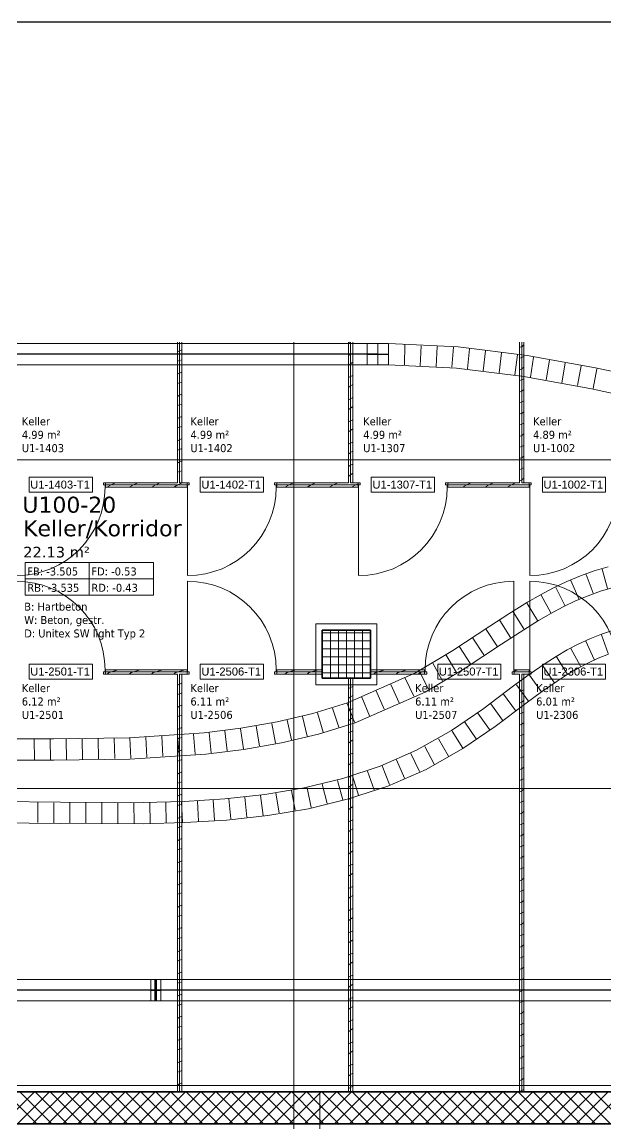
# Model space of a CAD drawing. Extents: x -932 to 937, y -179 to 471.
# Drawn here: x -100 to 9.3, y 258.9 to 465.5 of the extents above; entities that cross this region are included whole.
import ezdxf
from ezdxf.lldxf.tags import DXFTag

# ---------------------------------------------------------------- set-up
doc = ezdxf.new("R2010")
doc.units = 0
doc.layers.get('0').update_dxf_attribs({"lineweight": 13})
for name, color, linetype, lineweight in [('A-AREA-____-IDEN', 7, 'Continuous', 5), ('A-DOOR-____-IDEN', 7, 'Continuous', 5), ('A-DOOR-FRAM-MCUT', 7, 'Continuous', 9), ('A-DOOR-OPNG-OTLN', 7, 'Continuous', 9), ('A-FLOR-____-OVHD', 7, 'Strichpunkt - Fein', 9), ('A-WALL-____-MCUT', 7, 'Continuous', 35), ('A-WALL-____-PATT', 7, 'Continuous', 35), ('A-WALL-FNSH-MCUT', 7, 'Continuous', 35), ('S-COLS-____-MCUT', 7, 'Continuous', 35), ('S-COLS-____-OTLN', 7, 'Continuous', 9), ('S-GRID-____-OTLN', 7, 'Continuous', 5)]:
    doc.layers.add(name, color=color, linetype=linetype, lineweight=lineweight)
doc.layers.add('EL01_WAN_Röhre Boden', color=7, linetype='Continuous', lineweight=13, true_color=0xff6666)
doc.styles.get("Standard").update_dxf_attribs({"font": 'arial.ttf'})
tags = doc.linetypes.add('_Rasterlinie_', pattern=[0.375, 0.2, -0.05, 0.075, -0.05]).pattern_tags.tags
tags[10:11] = [DXFTag(74, 4), DXFTag(75, 0), DXFTag(340, '0'), DXFTag(46, 1.0), DXFTag(50, 0.0), DXFTag(44, 0.0), DXFTag(45, 0.0)]
tags[8:9] = [DXFTag(74, 4), DXFTag(75, 0), DXFTag(340, '0'), DXFTag(46, 1.0), DXFTag(50, 0.0), DXFTag(44, 0.0), DXFTag(45, 0.0)]
tags[6:7] = [DXFTag(74, 4), DXFTag(75, 0), DXFTag(340, '0'), DXFTag(46, 1.0), DXFTag(50, 0.0), DXFTag(44, 0.0), DXFTag(45, 0.0)]
tags[4:5] = [DXFTag(74, 4), DXFTag(75, 0), DXFTag(340, '0'), DXFTag(46, 1.0), DXFTag(50, 0.0), DXFTag(44, 0.0), DXFTag(45, 0.0)]
tags = doc.linetypes.add('ACAD_ISO03W100', pattern=[30, 12, -18]).pattern_tags.tags
tags[6:7] = [DXFTag(74, 4), DXFTag(75, 0), DXFTag(340, '0'), DXFTag(46, 0.0), DXFTag(50, 0.0), DXFTag(44, 0.0), DXFTag(45, 0.0)]
tags[4:5] = [DXFTag(74, 4), DXFTag(75, 0), DXFTag(340, '0'), DXFTag(46, 0.0), DXFTag(50, 0.0), DXFTag(44, 0.0), DXFTag(45, 0.0)]
tags = doc.linetypes.add('Strichpunkt - Fein', pattern=[0.2, 0.1, -0.05, 0, -0.05]).pattern_tags.tags
tags[10:11] = [DXFTag(74, 4), DXFTag(75, 0), DXFTag(340, '0'), DXFTag(46, 1.0), DXFTag(50, 0.0), DXFTag(44, 0.0), DXFTag(45, 0.0)]
tags[8:9] = [DXFTag(74, 4), DXFTag(75, 0), DXFTag(340, '0'), DXFTag(46, 1.0), DXFTag(50, 0.0), DXFTag(44, 0.0), DXFTag(45, 0.0)]
tags[6:7] = [DXFTag(74, 4), DXFTag(75, 0), DXFTag(340, '0'), DXFTag(46, 1.0), DXFTag(50, 0.0), DXFTag(44, 0.0), DXFTag(45, 0.0)]
tags[4:5] = [DXFTag(74, 4), DXFTag(75, 0), DXFTag(340, '0'), DXFTag(46, 1.0), DXFTag(50, 0.0), DXFTag(44, 0.0), DXFTag(45, 0.0)]
tags = doc.linetypes.add('STRICHPUNKT2', pattern=[12.7, 6.35, -3.175, 0, -3.175]).pattern_tags.tags
tags[10:11] = [DXFTag(74, 4), DXFTag(75, 0), DXFTag(340, '0'), DXFTag(46, 0.0), DXFTag(50, 0.0), DXFTag(44, 0.0), DXFTag(45, 0.0)]
tags[8:9] = [DXFTag(74, 4), DXFTag(75, 0), DXFTag(340, '0'), DXFTag(46, 0.0), DXFTag(50, 0.0), DXFTag(44, 0.0), DXFTag(45, 0.0)]
tags[6:7] = [DXFTag(74, 4), DXFTag(75, 0), DXFTag(340, '0'), DXFTag(46, 0.0), DXFTag(50, 0.0), DXFTag(44, 0.0), DXFTag(45, 0.0)]
tags[4:5] = [DXFTag(74, 4), DXFTag(75, 0), DXFTag(340, '0'), DXFTag(46, 0.0), DXFTag(50, 0.0), DXFTag(44, 0.0), DXFTag(45, 0.0)]

# ---------------------------------------------------------------- blocks, each defined once
blk = doc.blocks.new('Referenz-A0UJ2H83XE', base_point=(-932.31, -115.76))
at = {"layer": 'A-AREA-____-IDEN', "color": 0, "linetype": 'Continuous', "ltscale": 0.13}
for p, q in [((-99.45, 364.23), (-75.45, 364.23)), ((-99.45, 358.1), (-99.45, 364.23)), ((-87.45, 364.23), (-87.45, 358.1)), ((-75.45, 364.23), (-75.45, 358.1)), ((-99.45, 361.16), (-75.45, 361.16)), ((-75.45, 358.1), (-99.45, 358.1))]:
    blk.add_line(p, q, dxfattribs=at)
at = {"layer": 'A-DOOR-____-IDEN', "color": 0, "linetype": 'Continuous', "ltscale": 0.13}
for p, q in [((-98.71, 380.17), (-86.87, 380.17)), ((-98.71, 377.39), (-98.71, 380.17)), ((-86.87, 380.17), (-86.87, 377.39)), ((-66.66, 380.17), (-54.82, 380.17)), ((-66.66, 377.39), (-66.66, 380.17)), ((-54.82, 380.17), (-54.82, 377.39)), ((-34.61, 380.17), (-22.77, 380.17)), ((-34.61, 377.39), (-34.61, 380.17)), ((-22.77, 380.17), (-22.77, 377.39)), ((-2.56, 380.17), (9.28, 380.17)), ((-2.56, 377.39), (-2.56, 380.17)), ((9.28, 380.17), (9.28, 377.39)), ((-86.87, 377.39), (-98.71, 377.39)), ((-54.82, 377.39), (-66.66, 377.39)), ((-22.77, 377.39), (-34.61, 377.39)), ((9.28, 377.39), (-2.56, 377.39)), ((-98.71, 345.12), (-86.87, 345.12)), ((-98.71, 342.34), (-98.71, 345.12)), ((-86.87, 345.12), (-86.87, 342.34)), ((-66.66, 345.12), (-54.82, 345.12)), ((-66.66, 342.34), (-66.66, 345.12)), ((-54.82, 345.12), (-54.82, 342.34)), ((-22.16, 345.12), (-10.32, 345.12)), ((-22.16, 342.34), (-22.16, 345.12)), ((-10.32, 345.12), (-10.32, 342.34)), ((-2.56, 345.12), (9.28, 345.12)), ((-2.56, 342.34), (-2.56, 345.12)), ((9.28, 345.12), (9.28, 342.34)), ((-86.87, 342.34), (-98.71, 342.34)), ((-54.82, 342.34), (-66.66, 342.34)), ((-10.32, 342.34), (-22.16, 342.34)), ((9.28, 342.34), (-2.56, 342.34))]:
    blk.add_line(p, q, dxfattribs=at)
at = {"layer": 'A-DOOR-FRAM-MCUT', "color": 0, "linetype": 'Continuous', "ltscale": 0.13}
for p, q in [((-84.39, 379.14), (-84.79, 379.14)), ((-84.79, 379.14), (-84.79, 378.74)), ((-84.79, 378.74), (-84.49, 378.74)), ((-84.49, 378.74), (-84.49, 378.34)), ((-84.49, 378.34), (-84.39, 378.34)), ((-68.74, 379.14), (-69.14, 379.14)), ((-69.14, 378.34), (-69.04, 378.34)), ((-69.04, 378.34), (-69.04, 378.74)), ((-69.04, 378.74), (-68.74, 378.74)), ((-68.74, 378.74), (-68.74, 379.14)), ((-52.34, 379.14), (-52.74, 379.14)), ((-52.74, 379.14), (-52.74, 378.74)), ((-52.74, 378.74), (-52.44, 378.74)), ((-52.44, 378.74), (-52.44, 378.34)), ((-52.44, 378.34), (-52.34, 378.34)), ((-36.69, 379.14), (-37.09, 379.14)), ((-37.09, 378.34), (-36.99, 378.34)), ((-36.99, 378.34), (-36.99, 378.74)), ((-36.99, 378.74), (-36.69, 378.74)), ((-36.69, 378.74), (-36.69, 379.14)), ((-20.29, 379.14), (-20.69, 379.14)), ((-20.69, 379.14), (-20.69, 378.74)), ((-20.69, 378.74), (-20.39, 378.74)), ((-20.39, 378.74), (-20.39, 378.34)), ((-20.39, 378.34), (-20.29, 378.34)), ((-4.64, 379.14), (-5.04, 379.14)), ((-5.04, 378.34), (-4.94, 378.34)), ((-4.94, 378.34), (-4.94, 378.74)), ((-4.94, 378.74), (-4.64, 378.74)), ((-4.64, 378.74), (-4.64, 379.14)), ((-84.79, 343.69), (-84.49, 343.69)), ((-84.79, 343.29), (-84.79, 343.69)), ((-84.39, 343.29), (-84.79, 343.29)), ((-84.49, 343.69), (-84.49, 344.09)), ((-84.49, 344.09), (-84.39, 344.09)), ((-69.14, 344.09), (-69.04, 344.09)), ((-68.74, 343.29), (-69.14, 343.29)), ((-69.04, 344.09), (-69.04, 343.69)), ((-69.04, 343.69), (-68.74, 343.69)), ((-68.74, 343.69), (-68.74, 343.29)), ((-52.74, 343.69), (-52.44, 343.69)), ((-52.74, 343.29), (-52.74, 343.69)), ((-52.34, 343.29), (-52.74, 343.29)), ((-52.44, 343.69), (-52.44, 344.09)), ((-52.44, 344.09), (-52.34, 344.09)), ((-24.54, 344.09), (-24.64, 344.09)), ((-24.64, 343.29), (-24.24, 343.29)), ((-24.54, 343.69), (-24.54, 344.09)), ((-24.24, 343.69), (-24.54, 343.69)), ((-24.24, 343.29), (-24.24, 343.69)), ((-7.94, 343.69), (-8.24, 343.69)), ((-8.24, 343.69), (-8.24, 343.29)), ((-8.24, 343.29), (-7.84, 343.29)), ((-7.84, 344.09), (-7.94, 344.09)), ((-7.94, 344.09), (-7.94, 343.69)), ((-5.04, 344.09), (-4.94, 344.09)), ((-4.64, 343.29), (-5.04, 343.29)), ((-4.94, 344.09), (-4.94, 343.69)), ((-4.94, 343.69), (-4.64, 343.69)), ((-4.64, 343.69), (-4.64, 343.29))]:
    blk.add_line(p, q, dxfattribs=at)
at = {"layer": 'A-DOOR-OPNG-OTLN', "color": 0, "linetype": 'Continuous', "ltscale": 0.13}
for p, q in [((-69.04, 378.34), (-69.04, 361.74)), ((-36.99, 378.34), (-36.99, 361.74)), ((-4.94, 378.34), (-4.94, 361.74)), ((-69.04, 344.09), (-69.04, 360.69)), ((-7.94, 344.09), (-7.94, 360.69)), ((-4.94, 344.09), (-4.94, 360.69))]:
    blk.add_line(p, q, dxfattribs=at)
for centre, major_axis in [((-101.09, 378.34), (0, -16.6)), ((-69.04, 378.34), (0, -16.6)), ((-36.99, 378.34), (0, -16.6)), ((-4.94, 378.34), (0, -16.6)), ((-101.09, 344.09), (16.6, 0)), ((-69.04, 344.09), (16.6, 0)), ((-7.94, 344.09), (0, 16.6)), ((-4.94, 344.09), (16.6, 0))]:
    blk.add_ellipse(centre, major_axis=major_axis, ratio=1, start_param=0, end_param=1.570796, dxfattribs=at)
at = {"layer": 'A-FLOR-____-OVHD', "color": 0, "linetype": 'Strichpunkt - Fein', "ltscale": 0.13}
for p, q in [((-33.59, 352.69), (-44.99, 352.69)), ((-44.99, 352.69), (-44.99, 341.29)), ((-33.59, 341.29), (-33.59, 352.69)), ((-44.99, 341.29), (-33.59, 341.29)), ((-44.24, 264.94), (-808.14, 264.94)), ((19.76, 266.14), (-197.54, 266.14)), ((-44.24, -48.66), (-44.24, 264.94))]:
    blk.add_line(p, q, dxfattribs=at)
at = {"layer": 'A-WALL-____-MCUT', "color": 0, "linetype": 'Continuous', "lineweight": 9, "ltscale": 0.13}
for p, q in [((-70.54, 379.14), (-70.54, 405.49)), ((-38.49, 379.14), (-38.49, 405.49)), ((-6.44, 379.14), (-6.44, 405.49)), ((-84.39, 378.74), (-69.14, 378.74)), ((-70.54, 379.14), (-70.14, 379.14)), ((-52.34, 378.74), (-37.09, 378.74)), ((-38.49, 379.14), (-38.09, 379.14)), ((-20.29, 378.74), (-5.04, 378.74)), ((-6.44, 379.14), (-6.04, 379.14)), ((-84.39, 343.69), (-69.14, 343.69)), ((-70.54, 264.94), (-70.54, 343.29)), ((-70.14, 343.29), (-70.54, 343.29)), ((-52.34, 343.69), (-43.79, 343.69)), ((-34.79, 343.69), (-24.64, 343.69)), ((-7.84, 343.69), (-5.04, 343.69)), ((-6.44, 264.94), (-6.44, 343.29)), ((-6.04, 343.29), (-6.44, 343.29)), ((-38.49, 264.94), (-38.49, 342.49))]:
    blk.add_line(p, q, dxfattribs=at)
at = {"layer": 'A-WALL-____-MCUT', "color": 0, "linetype": 'Continuous', "ltscale": 0.35}
for p, q in [((57.66, 264.94), (-102.59, 264.94)), ((-318.34, 258.94), (57.66, 258.94))]:
    blk.add_line(p, q, dxfattribs=at)
at = {"layer": 'A-WALL-____-PATT', "color": 0, "linetype": 'Continuous', "lineweight": 9, "ltscale": 0.13}
for p, q in [((-38.68, 405.49), (-38.89, 405.33)), ((-6.04, 404.98), (-6.38, 404.72)), ((-70.54, 403.88), (-70.94, 403.68)), ((-70.14, 404.08), (-70.54, 403.88)), ((-38.49, 403.24), (-38.89, 403.04)), ((-38.09, 403.44), (-38.49, 403.24)), ((-6.44, 404.69), (-6.84, 404.49)), ((-6.39, 404.72), (-6.44, 404.69)), ((-70.54, 402.07), (-70.94, 401.94)), ((-70.14, 402.21), (-70.54, 402.07)), ((-38.49, 401.46), (-38.89, 401.16)), ((-38.09, 401.76), (-38.49, 401.46)), ((-6.44, 402.62), (-6.84, 402.48)), ((-6.39, 402.63), (-6.44, 402.62)), ((-6.04, 402.81), (-6.39, 402.63)), ((-6.04, 400.81), (-6.38, 400.56)), ((-70.54, 399.71), (-70.94, 399.51)), ((-70.14, 399.91), (-70.54, 399.71)), ((-38.49, 399.08), (-38.89, 398.88)), ((-38.09, 399.28), (-38.49, 399.08)), ((-6.44, 400.53), (-6.84, 400.33)), ((-6.39, 400.55), (-6.44, 400.53)), ((-70.54, 397.91), (-70.94, 397.77)), ((-70.14, 398.04), (-70.54, 397.91)), ((-38.49, 397.3), (-38.89, 397)), ((-38.09, 397.6), (-38.49, 397.3)), ((-6.44, 398.45), (-6.84, 398.32)), ((-6.39, 398.47), (-6.44, 398.45)), ((-6.04, 398.64), (-6.39, 398.47)), ((-70.54, 395.55), (-70.94, 395.35)), ((-70.14, 395.75), (-70.54, 395.55)), ((-38.49, 394.91), (-38.89, 394.71)), ((-38.09, 395.11), (-38.49, 394.91)), ((-6.44, 396.36), (-6.84, 396.16)), ((-6.39, 396.39), (-6.44, 396.36)), ((-6.04, 396.65), (-6.38, 396.4)), ((-70.54, 393.74), (-70.94, 393.61)), ((-70.14, 393.88), (-70.54, 393.74)), ((-38.49, 393.13), (-38.89, 392.83)), ((-38.09, 393.43), (-38.49, 393.13)), ((-6.44, 394.29), (-6.84, 394.15)), ((-6.39, 394.31), (-6.44, 394.29)), ((-6.04, 394.48), (-6.39, 394.3)), ((-70.54, 391.38), (-70.94, 391.18)), ((-70.14, 391.58), (-70.54, 391.38)), ((-38.49, 390.75), (-38.89, 390.55)), ((-38.09, 390.95), (-38.49, 390.75)), ((-6.44, 392.2), (-6.84, 392)), ((-6.39, 392.22), (-6.44, 392.2)), ((-6.04, 392.48), (-6.38, 392.23)), ((-70.54, 389.58), (-70.94, 389.45)), ((-70.14, 389.71), (-70.54, 389.58)), ((-38.49, 388.97), (-38.89, 388.67)), ((-38.09, 389.27), (-38.49, 388.97)), ((-6.44, 390.12), (-6.84, 389.99)), ((-6.39, 390.14), (-6.44, 390.12)), ((-6.04, 390.31), (-6.39, 390.14)), ((-70.54, 387.22), (-70.94, 387.02)), ((-70.14, 387.42), (-70.54, 387.22)), ((-38.49, 386.58), (-38.89, 386.38)), ((-38.09, 386.78), (-38.49, 386.58)), ((-6.44, 388.03), (-6.84, 387.83)), ((-6.39, 388.06), (-6.44, 388.03)), ((-6.04, 388.32), (-6.38, 388.07)), ((-70.54, 385.41), (-70.94, 385.28)), ((-70.14, 385.55), (-70.54, 385.41)), ((-38.49, 384.8), (-38.89, 384.5)), ((-38.09, 385.1), (-38.49, 384.8)), ((-6.44, 385.96), (-6.84, 385.82)), ((-6.39, 385.98), (-6.44, 385.96)), ((-6.04, 386.15), (-6.39, 385.97)), ((-70.54, 383.05), (-70.94, 382.85)), ((-70.14, 383.25), (-70.54, 383.05)), ((-38.49, 382.42), (-38.89, 382.22)), ((-38.09, 382.62), (-38.49, 382.42)), ((-6.44, 383.87), (-6.84, 383.67)), ((-6.39, 383.89), (-6.44, 383.87)), ((-6.04, 384.15), (-6.38, 383.9)), ((-70.54, 381.25), (-70.94, 381.12)), ((-70.14, 381.38), (-70.54, 381.25)), ((-38.49, 380.64), (-38.89, 380.34)), ((-38.09, 380.94), (-38.49, 380.64)), ((-6.44, 381.79), (-6.84, 381.66)), ((-6.39, 381.81), (-6.44, 381.79)), ((-6.04, 381.98), (-6.39, 381.81)), ((-83.34, 378.74), (-84.14, 378.34)), ((-82.54, 379.14), (-83.34, 378.74)), ((-79.17, 378.74), (-79.97, 378.34)), ((-78.37, 379.14), (-79.17, 378.74)), ((-75.01, 378.74), (-75.81, 378.34)), ((-74.21, 379.14), (-75.01, 378.74)), ((-70.84, 378.74), (-71.64, 378.34)), ((-70.04, 379.14), (-70.84, 378.74)), ((-50.02, 378.74), (-50.82, 378.34)), ((-49.22, 379.14), (-50.02, 378.74)), ((-45.85, 378.74), (-46.65, 378.34)), ((-45.05, 379.14), (-45.85, 378.74)), ((-41.69, 378.74), (-42.49, 378.34)), ((-40.89, 379.14), (-41.69, 378.74)), ((-37.52, 378.74), (-38.32, 378.34)), ((-37.09, 378.95), (-37.52, 378.74)), ((-20.06, 379.14), (-20.29, 379.02)), ((-16.7, 378.74), (-17.5, 378.34)), ((-15.9, 379.14), (-16.7, 378.74)), ((-12.53, 378.74), (-13.33, 378.34)), ((-11.73, 379.14), (-12.53, 378.74)), ((-8.37, 378.74), (-9.17, 378.34)), ((-7.57, 379.14), (-8.37, 378.74)), ((-6.44, 379.7), (-6.84, 379.5)), ((-6.39, 379.73), (-6.44, 379.7)), ((-6.04, 379.99), (-6.38, 379.74)), ((-83.85, 343.5), (-84.13, 343.29)), ((-83.27, 343.69), (-83.85, 343.49)), ((-82.07, 344.09), (-83.27, 343.69)), ((-79.68, 343.5), (-79.96, 343.29)), ((-79.11, 343.69), (-79.69, 343.49)), ((-77.91, 344.09), (-79.11, 343.69)), ((-75.52, 343.5), (-75.8, 343.29)), ((-74.94, 343.69), (-75.52, 343.49)), ((-73.74, 344.09), (-74.94, 343.69)), ((-71.35, 343.5), (-71.63, 343.29)), ((-70.78, 343.69), (-71.36, 343.49)), ((-69.58, 344.09), (-70.78, 343.69)), ((-50.52, 343.5), (-50.81, 343.29)), ((-49.96, 343.69), (-50.53, 343.5)), ((-48.76, 344.09), (-49.96, 343.69)), ((-46.36, 343.5), (-46.64, 343.29)), ((-45.79, 343.69), (-46.37, 343.5)), ((-44.59, 344.09), (-45.79, 343.69)), ((-33.86, 343.5), (-34.15, 343.29)), ((-33.3, 343.69), (-33.87, 343.5)), ((-32.1, 344.09), (-33.3, 343.69)), ((-29.7, 343.5), (-29.98, 343.29)), ((-29.13, 343.69), (-29.71, 343.5)), ((-27.93, 344.09), (-29.13, 343.69)), ((-25.53, 343.5), (-25.82, 343.29)), ((-24.97, 343.69), (-25.54, 343.5)), ((-24.64, 343.8), (-24.97, 343.69)), ((-7.11, 344.09), (-7.84, 343.84)), ((-70.54, 341.4), (-70.94, 341.2)), ((-70.14, 341.6), (-70.54, 341.4)), ((-38.09, 340.97), (-38.49, 340.77)), ((-6.44, 342.22), (-6.84, 342.02)), ((-6.39, 342.24), (-6.44, 342.22)), ((-6.04, 342.5), (-6.37, 342.25)), ((-70.54, 339.6), (-70.94, 339.47)), ((-70.14, 339.74), (-70.54, 339.6)), ((-38.49, 340.77), (-38.89, 340.57)), ((-38.49, 338.99), (-38.89, 338.69)), ((-38.09, 339.29), (-38.49, 338.99)), ((-6.44, 340.14), (-6.84, 340.01)), ((-6.38, 340.16), (-6.44, 340.14)), ((-6.04, 340.33), (-6.39, 340.16)), ((-70.54, 337.24), (-70.94, 337.04)), ((-70.14, 337.44), (-70.54, 337.24)), ((-38.09, 336.8), (-38.49, 336.6)), ((-6.44, 338.05), (-6.84, 337.85)), ((-6.39, 338.08), (-6.44, 338.05)), ((-6.04, 338.34), (-6.37, 338.09)), ((-70.54, 335.44), (-70.94, 335.3)), ((-70.14, 335.57), (-70.54, 335.44)), ((-38.49, 336.6), (-38.89, 336.4)), ((-38.49, 334.82), (-38.89, 334.52)), ((-38.09, 335.12), (-38.49, 334.82)), ((-6.44, 335.98), (-6.84, 335.85)), ((-6.38, 336), (-6.44, 335.98)), ((-6.04, 336.17), (-6.39, 335.99)), ((-70.54, 333.07), (-70.94, 332.87)), ((-70.14, 333.27), (-70.54, 333.07)), ((-38.09, 332.64), (-38.49, 332.44)), ((-6.44, 333.89), (-6.84, 333.69)), ((-6.39, 333.91), (-6.44, 333.89)), ((-6.04, 334.17), (-6.37, 333.93)), ((-70.54, 331.27), (-70.94, 331.14)), ((-70.14, 331.41), (-70.54, 331.27)), ((-38.49, 332.44), (-38.89, 332.24)), ((-38.49, 330.66), (-38.89, 330.36)), ((-38.09, 330.96), (-38.49, 330.66)), ((-6.44, 331.82), (-6.84, 331.68)), ((-6.38, 331.84), (-6.44, 331.82)), ((-6.04, 332), (-6.39, 331.83)), ((-70.54, 328.91), (-70.94, 328.71)), ((-70.14, 329.11), (-70.54, 328.91)), ((-6.44, 329.72), (-6.84, 329.52)), ((-6.39, 329.75), (-6.44, 329.72)), ((-6.04, 330.01), (-6.37, 329.76)), ((-70.54, 327.11), (-70.94, 326.97)), ((-70.14, 327.24), (-70.54, 327.11)), ((-38.49, 328.27), (-38.89, 328.07)), ((-38.49, 326.49), (-38.89, 326.19)), ((-38.09, 328.47), (-38.49, 328.27)), ((-38.09, 326.79), (-38.49, 326.49)), ((-6.44, 327.65), (-6.84, 327.52)), ((-6.38, 327.67), (-6.44, 327.65)), ((-6.04, 327.84), (-6.39, 327.66)), ((-70.54, 324.74), (-70.94, 324.54)), ((-70.14, 324.94), (-70.54, 324.74)), ((-6.44, 325.56), (-6.84, 325.36)), ((-6.39, 325.58), (-6.44, 325.56)), ((-6.04, 325.84), (-6.37, 325.6)), ((-70.54, 322.94), (-70.94, 322.81)), ((-70.14, 323.08), (-70.54, 322.94)), ((-38.49, 324.11), (-38.89, 323.91)), ((-38.49, 322.33), (-38.89, 322.03)), ((-38.09, 324.31), (-38.49, 324.11)), ((-38.09, 322.63), (-38.49, 322.33)), ((-6.44, 323.49), (-6.84, 323.35)), ((-6.38, 323.51), (-6.44, 323.49)), ((-6.04, 323.67), (-6.39, 323.5)), ((-70.54, 320.58), (-70.94, 320.38)), ((-70.14, 320.78), (-70.54, 320.58)), ((-6.44, 321.39), (-6.84, 321.19)), ((-6.39, 321.42), (-6.44, 321.39)), ((-6.04, 321.68), (-6.37, 321.43)), ((-70.54, 318.78), (-70.94, 318.64)), ((-70.14, 318.91), (-70.54, 318.78)), ((-38.49, 319.94), (-38.89, 319.74)), ((-38.49, 318.16), (-38.89, 317.86)), ((-38.09, 320.14), (-38.49, 319.94)), ((-38.09, 318.46), (-38.49, 318.16)), ((-6.44, 319.32), (-6.84, 319.19)), ((-6.38, 319.34), (-6.44, 319.32)), ((-6.04, 319.51), (-6.39, 319.33)), ((-70.54, 316.41), (-70.94, 316.21)), ((-70.14, 316.61), (-70.54, 316.41)), ((-6.44, 317.23), (-6.84, 317.03)), ((-6.39, 317.25), (-6.44, 317.23)), ((-6.04, 317.51), (-6.37, 317.27)), ((-70.54, 314.61), (-70.94, 314.48)), ((-70.14, 314.75), (-70.54, 314.61)), ((-38.49, 315.78), (-38.89, 315.58)), ((-38.09, 315.98), (-38.49, 315.78)), ((-38.09, 314.3), (-38.49, 314)), ((-6.44, 315.16), (-6.84, 315.02)), ((-6.38, 315.18), (-6.44, 315.16)), ((-6.04, 315.34), (-6.39, 315.17)), ((-70.54, 312.25), (-70.94, 312.05)), ((-70.14, 312.45), (-70.54, 312.25)), ((-38.49, 314), (-38.89, 313.7)), ((-6.44, 313.06), (-6.84, 312.86)), ((-6.39, 313.09), (-6.44, 313.06)), ((-6.04, 313.35), (-6.37, 313.1)), ((-70.54, 310.45), (-70.94, 310.32)), ((-70.14, 310.58), (-70.54, 310.45)), ((-38.49, 311.61), (-38.89, 311.41)), ((-38.09, 311.81), (-38.49, 311.61)), ((-38.09, 310.13), (-38.49, 309.83)), ((-6.44, 310.99), (-6.84, 310.86)), ((-6.38, 311.01), (-6.44, 310.99)), ((-6.04, 311.18), (-6.39, 311)), ((-70.54, 308.08), (-70.94, 307.88)), ((-70.14, 308.28), (-70.54, 308.08)), ((-38.49, 309.83), (-38.89, 309.53)), ((-6.44, 308.9), (-6.84, 308.7)), ((-6.39, 308.92), (-6.44, 308.9)), ((-6.04, 309.18), (-6.37, 308.94)), ((-70.54, 306.28), (-70.94, 306.15)), ((-70.14, 306.42), (-70.54, 306.28)), ((-38.49, 307.45), (-38.89, 307.25)), ((-38.09, 307.65), (-38.49, 307.45)), ((-38.09, 305.97), (-38.49, 305.67)), ((-6.44, 306.83), (-6.84, 306.69)), ((-6.38, 306.85), (-6.44, 306.83)), ((-6.04, 307.01), (-6.39, 306.84)), ((-70.54, 303.92), (-70.94, 303.72)), ((-70.14, 304.12), (-70.54, 303.92)), ((-38.49, 305.67), (-38.89, 305.37)), ((-6.44, 304.73), (-6.84, 304.53)), ((-6.39, 304.76), (-6.44, 304.73)), ((-6.04, 305.02), (-6.37, 304.77)), ((-70.54, 302.12), (-70.94, 301.99)), ((-70.14, 302.25), (-70.54, 302.12)), ((-38.49, 303.28), (-38.89, 303.08)), ((-38.09, 303.48), (-38.49, 303.28)), ((-38.09, 301.8), (-38.49, 301.5)), ((-6.44, 302.66), (-6.84, 302.53)), ((-6.38, 302.68), (-6.44, 302.66)), ((-6.04, 302.85), (-6.39, 302.67)), ((-70.54, 299.75), (-70.94, 299.55)), ((-70.14, 299.95), (-70.54, 299.75)), ((-38.49, 301.5), (-38.89, 301.2)), ((-6.44, 300.57), (-6.84, 300.37)), ((-6.4, 300.59), (-6.44, 300.57)), ((-6.04, 300.85), (-6.37, 300.61)), ((-70.54, 297.95), (-70.94, 297.82)), ((-70.14, 298.09), (-70.54, 297.95)), ((-38.49, 299.12), (-38.89, 298.92)), ((-38.09, 299.32), (-38.49, 299.12)), ((-38.09, 297.64), (-38.49, 297.34)), ((-6.44, 298.5), (-6.84, 298.36)), ((-6.38, 298.52), (-6.44, 298.5)), ((-6.04, 298.69), (-6.4, 298.51)), ((-70.54, 295.59), (-70.94, 295.39)), ((-70.14, 295.79), (-70.54, 295.59)), ((-38.49, 297.34), (-38.89, 297.04)), ((-6.44, 296.4), (-6.84, 296.2)), ((-6.4, 296.43), (-6.44, 296.4)), ((-6.04, 296.69), (-6.37, 296.44)), ((-70.54, 293.79), (-70.94, 293.66)), ((-70.14, 293.92), (-70.54, 293.79)), ((-38.49, 294.95), (-38.89, 294.75)), ((-38.09, 295.15), (-38.49, 294.95)), ((-38.09, 293.47), (-38.49, 293.17)), ((-6.44, 294.33), (-6.84, 294.2)), ((-6.38, 294.35), (-6.44, 294.33)), ((-6.04, 294.52), (-6.4, 294.34)), ((-70.54, 291.42), (-70.94, 291.22)), ((-70.14, 291.62), (-70.54, 291.42)), ((-38.49, 293.17), (-38.89, 292.87)), ((-6.44, 292.24), (-6.84, 292.04)), ((-6.4, 292.26), (-6.44, 292.24)), ((-6.04, 292.52), (-6.37, 292.28)), ((-70.54, 289.63), (-70.94, 289.49)), ((-70.14, 289.76), (-70.54, 289.63)), ((-38.49, 290.79), (-38.89, 290.59)), ((-38.09, 290.99), (-38.49, 290.79)), ((-38.09, 289.31), (-38.49, 289.01)), ((-6.44, 290.17), (-6.84, 290.03)), ((-6.38, 290.19), (-6.44, 290.17)), ((-6.04, 290.36), (-6.4, 290.18)), ((-70.54, 287.26), (-70.94, 287.06)), ((-70.14, 287.46), (-70.54, 287.26)), ((-38.49, 289.01), (-38.89, 288.71)), ((-6.44, 288.07), (-6.84, 287.87)), ((-6.4, 288.1), (-6.44, 288.07)), ((-6.04, 288.36), (-6.37, 288.11)), ((-70.54, 285.46), (-70.94, 285.33)), ((-70.14, 285.59), (-70.54, 285.46)), ((-38.49, 286.63), (-38.89, 286.43)), ((-38.09, 286.83), (-38.49, 286.63)), ((-38.09, 285.14), (-38.49, 284.84)), ((-6.44, 286), (-6.84, 285.87)), ((-6.38, 286.02), (-6.44, 286)), ((-6.04, 286.19), (-6.4, 286.01)), ((-70.54, 283.09), (-70.94, 282.89)), ((-70.14, 283.29), (-70.54, 283.09)), ((-38.49, 284.84), (-38.89, 284.54)), ((-6.44, 283.91), (-6.84, 283.71)), ((-6.4, 283.93), (-6.44, 283.91)), ((-6.04, 284.19), (-6.37, 283.95)), ((-70.54, 281.3), (-70.94, 281.16)), ((-70.14, 281.43), (-70.54, 281.3)), ((-38.49, 282.46), (-38.89, 282.26)), ((-38.09, 282.66), (-38.49, 282.46)), ((-38.09, 280.98), (-38.49, 280.68)), ((-6.44, 281.84), (-6.84, 281.71)), ((-6.38, 281.86), (-6.44, 281.84)), ((-6.04, 282.03), (-6.4, 281.85)), ((-70.54, 278.93), (-70.94, 278.73)), ((-70.14, 279.13), (-70.54, 278.93)), ((-38.49, 280.68), (-38.89, 280.38)), ((-6.44, 279.74), (-6.84, 279.54)), ((-6.4, 279.77), (-6.44, 279.74)), ((-6.04, 280.03), (-6.36, 279.79)), ((-70.54, 277.13), (-70.94, 277)), ((-70.14, 277.26), (-70.54, 277.13)), ((-38.49, 278.3), (-38.89, 278.1)), ((-38.09, 278.5), (-38.49, 278.3)), ((-6.44, 277.67), (-6.84, 277.54)), ((-6.38, 277.7), (-6.44, 277.67)), ((-6.04, 277.86), (-6.4, 277.68)), ((-70.14, 274.97), (-70.54, 274.77)), ((-38.49, 276.51), (-38.89, 276.21)), ((-38.09, 276.81), (-38.49, 276.51)), ((-6.44, 275.58), (-6.84, 275.38)), ((-6.4, 275.6), (-6.44, 275.58)), ((-6.04, 275.86), (-6.36, 275.62)), ((-70.54, 274.77), (-70.94, 274.57)), ((-70.54, 272.97), (-70.94, 272.83)), ((-70.14, 273.1), (-70.54, 272.97)), ((-38.49, 274.13), (-38.89, 273.93)), ((-38.09, 274.33), (-38.49, 274.13)), ((-6.44, 273.51), (-6.84, 273.38)), ((-6.38, 273.53), (-6.44, 273.51)), ((-6.04, 273.7), (-6.4, 273.52)), ((-70.14, 270.8), (-70.54, 270.6)), ((-38.49, 272.35), (-38.89, 272.05)), ((-38.09, 272.65), (-38.49, 272.35)), ((-6.44, 271.41), (-6.84, 271.21)), ((-6.4, 271.44), (-6.44, 271.41)), ((-6.04, 271.7), (-6.36, 271.46)), ((-70.54, 270.6), (-70.94, 270.4)), ((-70.54, 268.8), (-70.94, 268.67)), ((-70.14, 268.93), (-70.54, 268.8)), ((-38.49, 269.97), (-38.89, 269.77)), ((-38.09, 270.17), (-38.49, 269.97)), ((-6.44, 269.34), (-6.84, 269.21)), ((-6.38, 269.37), (-6.44, 269.34)), ((-6.04, 269.53), (-6.4, 269.35)), ((-70.14, 266.64), (-70.54, 266.44)), ((-38.49, 268.18), (-38.89, 267.88)), ((-38.09, 268.48), (-38.49, 268.18)), ((-6.44, 267.25), (-6.84, 267.05)), ((-6.4, 267.27), (-6.44, 267.25)), ((-6.04, 267.53), (-6.36, 267.29)), ((-103.72, 258.94), (-97.72, 264.94)), ((-97.26, 258.94), (-103.26, 264.94)), ((-100.89, 258.94), (-94.89, 264.94)), ((-94.44, 258.94), (-100.44, 264.94)), ((-98.06, 258.94), (-92.06, 264.94)), ((-91.61, 258.94), (-97.61, 264.94)), ((-95.23, 258.94), (-89.23, 264.94)), ((-88.78, 258.94), (-94.78, 264.94)), ((-92.41, 258.94), (-86.41, 264.94)), ((-85.95, 258.94), (-91.95, 264.94)), ((-89.58, 258.94), (-83.58, 264.94)), ((-83.12, 258.94), (-89.12, 264.94)), ((-86.75, 258.94), (-80.75, 264.94)), ((-80.29, 258.94), (-86.29, 264.94)), ((-83.92, 258.94), (-77.92, 264.94)), ((-77.46, 258.94), (-83.46, 264.94)), ((-81.09, 258.94), (-75.09, 264.94)), ((-74.64, 258.94), (-80.64, 264.94)), ((-78.26, 258.94), (-72.26, 264.94)), ((-71.81, 258.94), (-77.81, 264.94)), ((-75.44, 258.94), (-69.44, 264.94)), ((-68.98, 258.94), (-74.98, 264.94)), ((-72.61, 258.94), (-66.61, 264.94)), ((-66.15, 258.94), (-72.15, 264.94)), ((-70.54, 266.44), (-70.94, 266.24)), ((-69.78, 258.94), (-63.78, 264.94)), ((-63.32, 258.94), (-69.32, 264.94)), ((-66.95, 258.94), (-60.95, 264.94)), ((-60.49, 258.94), (-66.49, 264.94)), ((-64.12, 258.94), (-58.12, 264.94)), ((-57.67, 258.94), (-63.67, 264.94)), ((-61.29, 258.94), (-55.29, 264.94)), ((-54.84, 258.94), (-60.84, 264.94)), ((-58.47, 258.94), (-52.47, 264.94)), ((-52.01, 258.94), (-58.01, 264.94)), ((-55.64, 258.94), (-49.64, 264.94)), ((-49.18, 258.94), (-55.18, 264.94)), ((-52.81, 258.94), (-46.81, 264.94)), ((-46.35, 258.94), (-52.35, 264.94)), ((-45.17, 260.59), (-49.52, 264.94)), ((-45.17, 263.41), (-46.69, 264.94)), ((-45.17, 263.75), (-43.98, 264.94)), ((-45.17, 260.92), (-41.15, 264.94)), ((-44.32, 258.94), (-38.32, 264.94)), ((-37.87, 258.94), (-43.87, 264.94)), ((-41.49, 258.94), (-35.49, 264.94)), ((-35.04, 258.94), (-41.04, 264.94)), ((-38.49, 265.8), (-38.89, 265.6)), ((-38.67, 258.94), (-32.67, 264.94)), ((-38.09, 266), (-38.49, 265.8)), ((-32.21, 258.94), (-38.21, 264.94)), ((-35.84, 258.94), (-29.84, 264.94)), ((-29.38, 258.94), (-35.38, 264.94)), ((-33.01, 258.94), (-27.01, 264.94)), ((-26.55, 258.94), (-32.55, 264.94)), ((-30.18, 258.94), (-24.18, 264.94)), ((-23.72, 258.94), (-29.72, 264.94)), ((-27.35, 258.94), (-21.35, 264.94)), ((-20.9, 258.94), (-26.9, 264.94)), ((-24.52, 258.94), (-18.52, 264.94)), ((-18.07, 258.94), (-24.07, 264.94)), ((-21.7, 258.94), (-15.7, 264.94)), ((-15.24, 258.94), (-21.24, 264.94)), ((-18.87, 258.94), (-12.87, 264.94)), ((-12.41, 258.94), (-18.41, 264.94)), ((-16.04, 258.94), (-10.04, 264.94)), ((-9.58, 258.94), (-15.58, 264.94)), ((-13.21, 258.94), (-7.21, 264.94)), ((-6.75, 258.94), (-12.75, 264.94)), ((-10.38, 258.94), (-4.38, 264.94)), ((-3.93, 258.94), (-9.93, 264.94)), ((-7.55, 258.94), (-1.55, 264.94)), ((-1.1, 258.94), (-7.1, 264.94)), ((-6.44, 265.18), (-6.84, 265.05)), ((-6.38, 265.2), (-6.44, 265.18)), ((-6.04, 265.37), (-6.4, 265.19)), ((-4.73, 258.94), (1.27, 264.94)), ((1.73, 258.94), (-4.27, 264.94)), ((-1.9, 258.94), (4.1, 264.94)), ((4.56, 258.94), (-1.44, 264.94)), ((0.93, 258.94), (6.93, 264.94)), ((7.39, 258.94), (1.39, 264.94)), ((3.76, 258.94), (9.76, 264.94)), ((10.22, 258.94), (4.22, 264.94)), ((6.59, 258.94), (12.59, 264.94)), ((13.05, 258.94), (7.05, 264.94)), ((-49.98, 258.94), (-45.17, 263.75)), ((-40.69, 258.94), (-45.17, 263.41)), ((-47.15, 258.94), (-45.17, 260.92)), ((-43.52, 258.94), (-45.17, 260.59))]:
    blk.add_line(p, q, dxfattribs=at)
at = {"layer": 'A-WALL-FNSH-MCUT', "color": 0, "linetype": 'Continuous', "lineweight": 9, "ltscale": 0.13}
for p, q in [((-70.94, 405.49), (-70.94, 379.14)), ((-70.14, 379.14), (-70.14, 405.49)), ((-38.89, 405.49), (-38.89, 379.14)), ((-38.09, 379.14), (-38.09, 405.49)), ((-6.84, 405.49), (-6.84, 379.14)), ((-6.04, 379.14), (-6.04, 405.49)), ((-70.94, 379.14), (-84.39, 379.14)), ((-84.39, 379.14), (-84.39, 378.34)), ((-84.39, 378.34), (-69.14, 378.34)), ((-69.14, 379.14), (-70.14, 379.14)), ((-69.14, 378.34), (-69.14, 379.14)), ((-38.89, 379.14), (-52.34, 379.14)), ((-52.34, 379.14), (-52.34, 378.34)), ((-52.34, 378.34), (-37.09, 378.34)), ((-37.09, 379.14), (-38.09, 379.14)), ((-37.09, 378.34), (-37.09, 379.14)), ((-6.84, 379.14), (-20.29, 379.14)), ((-20.29, 379.14), (-20.29, 378.34)), ((-20.29, 378.34), (-5.04, 378.34)), ((-5.04, 379.14), (-6.04, 379.14)), ((-5.04, 378.34), (-5.04, 379.14)), ((-69.14, 344.09), (-84.39, 344.09)), ((-84.39, 344.09), (-84.39, 343.29)), ((-84.39, 343.29), (-70.94, 343.29)), ((-70.94, 343.29), (-70.94, 264.94)), ((-70.14, 264.94), (-70.14, 343.29)), ((-70.14, 343.29), (-69.14, 343.29)), ((-69.14, 343.29), (-69.14, 344.09)), ((-43.79, 344.09), (-52.34, 344.09)), ((-52.34, 344.09), (-52.34, 343.29)), ((-52.34, 343.29), (-43.79, 343.29)), ((-43.79, 343.29), (-43.79, 344.09)), ((-24.64, 344.09), (-34.79, 344.09)), ((-34.79, 344.09), (-34.79, 343.29)), ((-34.79, 343.29), (-24.64, 343.29)), ((-24.64, 343.29), (-24.64, 344.09)), ((-5.04, 344.09), (-7.84, 344.09)), ((-7.84, 344.09), (-7.84, 343.29)), ((-7.84, 343.29), (-6.84, 343.29)), ((-6.84, 343.29), (-6.84, 264.94)), ((-6.04, 343.29), (-5.04, 343.29)), ((-6.04, 264.94), (-6.04, 343.29)), ((-5.04, 343.29), (-5.04, 344.09)), ((-38.89, 342.49), (-38.89, 264.94)), ((-38.09, 342.49), (-38.89, 342.49)), ((-38.09, 264.94), (-38.09, 342.49))]:
    blk.add_line(p, q, dxfattribs=at)
at = {"layer": 'S-COLS-____-MCUT', "color": 0, "linetype": 'Continuous', "ltscale": 0.35}
for p, q in [((-34.79, 351.49), (-43.79, 351.49)), ((-43.79, 351.49), (-43.79, 342.49)), ((-34.79, 342.49), (-34.79, 351.49)), ((-43.79, 342.49), (-34.79, 342.49))]:
    blk.add_line(p, q, dxfattribs=at)
at = {"layer": 'S-COLS-____-OTLN', "color": 0, "linetype": 'Continuous', "ltscale": 0.13}
for p, q in [((-43.78, 342.49), (-43.78, 351.49)), ((-42.28, 342.49), (-42.28, 351.49)), ((-40.78, 342.49), (-40.78, 351.49)), ((-39.28, 342.49), (-39.28, 351.49)), ((-37.78, 342.49), (-37.78, 351.49)), ((-36.28, 342.49), (-36.28, 351.49)), ((-43.79, 351.01), (-34.79, 351.01)), ((-43.79, 349.51), (-34.79, 349.51)), ((-43.79, 348.01), (-34.79, 348.01)), ((-43.79, 346.51), (-34.79, 346.51)), ((-43.79, 345.01), (-34.79, 345.01)), ((-43.79, 343.51), (-34.79, 343.51))]:
    blk.add_line(p, q, dxfattribs=at)
at = {"layer": 'S-GRID-____-OTLN', "color": 0, "linetype": '_Rasterlinie_', "ltscale": 0.13}
for p, q in [((-49.14, 226.94), (-49.14, 405.49)), ((-930.58, 383.44), (290.25, 383.44)), ((-930.58, 321.84), (290.25, 321.84)), ((-930.58, 258.94), (290.25, 258.94))]:
    blk.add_line(p, q, dxfattribs=at)
at = {"layer": 'A-AREA-____-IDEN', "color": 0, "linetype": 'Continuous', "ltscale": 0.13, "attachment_point": 1}
for s, insert, char_height in [('{\\W0.9;\\fVerdana;Keller}', (-100.09, 391.42), 1.5), ('{\\W0.9;\\fVerdana;Keller}', (-68.5, 391.42), 1.5), ('{\\W0.9;\\fVerdana;Keller}', (-36.14, 391.42), 1.5), ('{\\W0.9;\\fVerdana;Keller}', (-4.31, 391.42), 1.5), ('{\\W0.9;\\fVerdana;4.99 m²}', (-100.09, 388.9), 1.5), ('{\\W0.9;\\fVerdana;4.99 m²}', (-68.5, 388.9), 1.5), ('{\\W0.9;\\fVerdana;4.99 m²}', (-36.14, 388.9), 1.5), ('{\\W0.9;\\fVerdana;4.89 m²}', (-4.31, 388.9), 1.5), ('{\\W0.9;\\fVerdana;U1-1403}', (-100.09, 386.39), 1.5), ('{\\W0.9;\\fVerdana;U1-1402}', (-68.5, 386.39), 1.5), ('{\\W0.9;\\fVerdana;U1-1307}', (-36.14, 386.39), 1.5), ('{\\W0.9;\\fVerdana;U1-1002}', (-4.31, 386.39), 1.5), ('{\\fVerdana;U100-20}', (-99.99, 376.54), 3), ('{\\fVerdana;Keller/Korridor}', (-99.85, 372.12), 3), ('{\\fVerdana;22.13 m²}', (-99.84, 367.15), 2), ('{\\W0.9;\\fVerdana;FB: -3.505}', (-99.06, 363.27), 1.5), ('{\\W0.9;\\fVerdana;FD: -0.53}', (-87.06, 363.27), 1.5), ('{\\W0.9;\\fVerdana;RB: -3.535}', (-99.06, 360.21), 1.5), ('{\\W0.9;\\fVerdana;RD: -0.43}', (-87.06, 360.21), 1.5), ('{\\W0.9;\\fVerdana;B: Hartbeton}', (-99.64, 356.68), 1.5), ('{\\W0.9;\\fVerdana;W: Beton, gestr.}', (-99.64, 354.17), 1.5), ('{\\W0.9;\\fVerdana;D: Unitex SW light Typ 2}', (-99.64, 351.65), 1.5), ('{\\W0.9;\\fVerdana;Keller}', (-100.09, 341.41), 1.5), ('{\\W0.9;\\fVerdana;Keller}', (-68.5, 341.41), 1.5), ('{\\W0.9;\\fVerdana;Keller}', (-26.4, 341.41), 1.5), ('{\\W0.9;\\fVerdana;Keller}', (-3.73, 341.41), 1.5), ('{\\W0.9;\\fVerdana;6.12 m²}', (-100.09, 338.89), 1.5), ('{\\W0.9;\\fVerdana;6.11 m²}', (-68.5, 338.89), 1.5), ('{\\W0.9;\\fVerdana;6.11 m²}', (-26.4, 338.89), 1.5), ('{\\W0.9;\\fVerdana;6.01 m²}', (-3.73, 338.89), 1.5), ('{\\W0.9;\\fVerdana;U1-2501}', (-100.09, 336.38), 1.5), ('{\\W0.9;\\fVerdana;U1-2506}', (-68.5, 336.38), 1.5), ('{\\W0.9;\\fVerdana;U1-2507}', (-26.4, 336.38), 1.5), ('{\\W0.9;\\fVerdana;U1-2306}', (-3.73, 336.38), 1.5)]:
    blk.add_mtext(s, dxfattribs=dict(at, insert=insert, char_height=char_height))
at = {"layer": 'A-DOOR-____-IDEN', "color": 0, "linetype": 'Continuous', "ltscale": 0.13, "char_height": 1.5, "attachment_point": 1}
for s, insert in [('{\\fArial;U1-1403-T1}', (-98.51, 379.56)), ('{\\fArial;U1-1402-T1}', (-66.46, 379.56)), ('{\\fArial;U1-1307-T1}', (-34.41, 379.56)), ('{\\fArial;U1-1002-T1}', (-2.36, 379.56)), ('{\\fArial;U1-2501-T1}', (-98.51, 344.51)), ('{\\fArial;U1-2506-T1}', (-66.46, 344.51)), ('{\\fArial;U1-2507-T1}', (-21.96, 344.51)), ('{\\fArial;U1-2306-T1}', (-2.36, 344.51))]:
    blk.add_mtext(s, dxfattribs=dict(at, insert=insert))
blk = doc.blocks.new('Steckverbinder-A0UJ2H8BXE', base_point=(-75.95, 282.02))
at = {"color": 0, "linetype": 'ByBlock', "lineweight": -2, "ltscale": 0.13}
for p, q in [((-74.05, 286.01), (-75.95, 286.01)), ((-75.95, 286.01), (-75.95, 284.84)), ((-75, 286.02), (-75, 282.02)), ((-74.05, 286.01), (-74.05, 284.84)), ((-75.95, 284.84), (-75.95, 283.19)), ((-75.95, 283.19), (-75.95, 282.03)), ((-74.05, 284.84), (-74.05, 283.19)), ((-74.05, 283.19), (-74.05, 282.03)), ((-75.95, 282.03), (-74.05, 282.03))]:
    blk.add_line(p, q, dxfattribs=at)
at = {"color": 0, "linetype": 'STRICHPUNKT2', "lineweight": 25, "ltscale": 0.25}
blk.add_line((-75.95, 284.02), (-74.05, 284.02), dxfattribs=at)
blk = doc.blocks.new('Wickelfalzrohr-A0UJ2H8PXE', base_point=(-74.85, 282.02))
at = {"color": 0, "linetype": 'ByBlock', "lineweight": -2, "ltscale": 0.13}
for p, q in [((45.15, 286.02), (-74.85, 286.02)), ((-74.85, 286.02), (-74.85, 284.85)), ((-74.85, 284.85), (-74.85, 283.19)), ((-74.85, 283.19), (-74.85, 282.02)), ((-74.85, 282.02), (45.15, 282.02))]:
    blk.add_line(p, q, dxfattribs=at)
at = {"color": 0, "linetype": 'STRICHPUNKT2', "lineweight": 25, "ltscale": 0.25}
blk.add_line((45.15, 284.02), (-74.85, 284.02), dxfattribs=at)
blk = doc.blocks.new('Flexrohr-A0UJ2HARXE', base_point=(-108.18, 327.13))
at = {"color": 0, "linetype": 'ByBlock', "lineweight": -2, "ltscale": 0.13}
for p, q in [((4.55, 361.7), (2.02, 360.63)), ((7.12, 362.63), (4.55, 361.7)), ((5.65, 361.97), (6.93, 358.44)), ((9.76, 363.38), (7.12, 362.63)), ((8.64, 362.94), (9.65, 359.32)), ((2.02, 360.63), (-0.46, 359.44)), ((-0.05, 359.5), (1.63, 356.14)), ((2.76, 360.82), (4.26, 357.37)), ((10.72, 359.5), (8.35, 358.82)), ((-2.9, 358.14), (-5.32, 356.75)), ((-0.46, 359.44), (-2.9, 358.14)), ((-2.77, 358.07), (-0.95, 354.78)), ((6, 357.98), (3.67, 356.99)), ((8.35, 358.82), (6, 357.98)), ((-5.32, 356.75), (-8.87, 354.55)), ((-5.43, 356.54), (-3.49, 353.32)), ((1.35, 355.87), (-0.96, 354.64)), ((3.67, 356.99), (1.35, 355.87)), ((-8.87, 354.55), (-12.39, 352.26)), ((-10.56, 353.31), (-8.52, 350.15)), ((-8.01, 354.94), (-6.01, 351.76)), ((-3.26, 353.32), (-6.73, 351.17)), ((-0.96, 354.64), (-3.26, 353.32)), ((-12.39, 352.26), (-19.36, 347.68)), ((-13.08, 351.67), (-11.02, 348.52)), ((-15.57, 350.03), (-13.54, 346.86)), ((-6.73, 351.17), (-10.2, 348.92)), ((-19.36, 347.68), (-26.31, 343.5)), ((-18.07, 348.39), (-16.06, 345.21)), ((-10.2, 348.92), (-17.23, 344.29)), ((-23.09, 345.3), (-21.26, 342.02)), ((-20.57, 346.81), (-18.63, 343.59)), ((-26.31, 343.5), (-39.08, 337.87)), ((-25.6, 343.79), (-23.89, 340.44)), ((-17.23, 344.29), (-24.53, 339.92)), ((-30.98, 341.32), (-29.41, 337.9)), ((-28.26, 342.51), (-26.63, 339.13)), ((-24.53, 339.92), (-37.61, 334.15)), ((-36.4, 338.93), (-34.96, 335.45)), ((-33.69, 340.12), (-32.18, 336.68)), ((-39.08, 337.87), (-45.56, 335.89)), ((-41.9, 336.89), (-40.69, 333.33)), ((-39.12, 337.74), (-37.74, 334.24)), ((-45.56, 335.89), (-52.26, 334.31)), ((-47.53, 335.3), (-46.61, 331.66)), ((-44.68, 336.03), (-43.65, 332.42)), ((-59.07, 333.13), (-65.94, 332.28)), ((-62.04, 332.64), (-61.59, 328.91)), ((-59.11, 333), (-58.56, 329.28)), ((-52.26, 334.31), (-59.07, 333.13)), ((-56.2, 333.51), (-55.56, 329.8)), ((-53.28, 334.01), (-52.56, 330.32)), ((-50.4, 334.63), (-49.58, 330.96)), ((-37.61, 334.15), (-44.52, 332.03)), ((-94.13, 331.13), (-108.18, 331.15)), ((-97.76, 331.02), (-97.74, 327.26)), ((-94.76, 331.01), (-94.74, 327.25)), ((-80, 331.36), (-94.13, 331.13)), ((-91.77, 331.05), (-91.73, 327.29)), ((-88.79, 331.1), (-88.71, 327.34)), ((-85.8, 331.14), (-85.7, 327.39)), ((-82.81, 331.19), (-82.69, 327.43)), ((-65.94, 332.28), (-80, 331.36)), ((-79.83, 331.25), (-79.67, 327.49)), ((-76.85, 331.44), (-76.66, 327.69)), ((-73.88, 331.64), (-73.65, 327.88)), ((-70.9, 331.83), (-70.64, 328.08)), ((-67.92, 332.03), (-67.63, 328.28)), ((-64.96, 332.28), (-64.61, 328.53)), ((-44.52, 332.03), (-51.46, 330.39)), ((-58.48, 329.17), (-65.6, 328.29)), ((-51.46, 330.39), (-58.48, 329.17)), ((-94.1, 327.13), (-108.18, 327.15)), ((-79.83, 327.36), (-94.1, 327.13)), ((-65.6, 328.29), (-79.83, 327.36))]:
    blk.add_line(p, q, dxfattribs=at)
blk = doc.blocks.new('Wickelfalzrohr-A0UJ2HAZXE', base_point=(-195.15, 282.02))
at = {"color": 0, "linetype": 'ByBlock', "lineweight": -2, "ltscale": 0.13}
for p, q in [((-75.15, 286.02), (-195.15, 286.02)), ((-75.15, 286.02), (-75.15, 284.85)), ((-75.15, 284.85), (-75.15, 283.19)), ((-75.15, 283.19), (-75.15, 282.02)), ((-195.15, 282.02), (-75.15, 282.02))]:
    blk.add_line(p, q, dxfattribs=at)
at = {"color": 0, "linetype": 'STRICHPUNKT2', "lineweight": 25, "ltscale": 0.25}
blk.add_line((-75.15, 284.02), (-195.15, 284.02), dxfattribs=at)
blk = doc.blocks.new('Wickelfalzrohr-A0UJ2HCPXE', base_point=(-133.27, 401.25))
at = {"color": 0, "linetype": 'ByBlock', "lineweight": -2, "ltscale": 0.13}
for p, q in [((-33.37, 405.25), (-133.27, 405.25)), ((-133.27, 405.25), (-133.27, 404.08)), ((-33.37, 405.25), (-33.37, 404.08)), ((-133.27, 404.08), (-133.27, 402.42)), ((-33.37, 404.08), (-33.37, 402.42)), ((-133.27, 402.42), (-133.27, 401.25)), ((-133.27, 401.25), (-33.37, 401.25)), ((-33.37, 402.42), (-33.37, 401.25))]:
    blk.add_line(p, q, dxfattribs=at)
at = {"color": 0, "linetype": 'STRICHPUNKT2', "lineweight": 25, "ltscale": 0.25}
blk.add_line((-33.37, 403.25), (-133.27, 403.25), dxfattribs=at)
blk = doc.blocks.new('Flexrohr-A0UJ2HDJXE', base_point=(-31.37, 381.2))
at = {"color": 0, "linetype": 'ByBlock', "lineweight": -2, "ltscale": 0.13}
for p, q in [((-31.37, 401.25), (-31.37, 405.25)), ((-31.37, 405.25), (-18.33, 404.64)), ((-28.41, 401.23), (-28.33, 404.99)), ((-25.45, 401.09), (-25.3, 404.85)), ((-22.49, 400.95), (-22.26, 404.71)), ((-19.53, 400.81), (-19.23, 404.56)), ((-18.33, 404.64), (-5.41, 403.01)), ((-16.58, 400.51), (-16.21, 404.25)), ((-13.63, 400.14), (-13.21, 403.88)), ((-10.69, 399.77), (-10.2, 403.5)), ((-7.74, 399.4), (-7.2, 403.12)), ((-5.41, 403.01), (7.39, 400.68)), ((-31.37, 401.25), (-18.67, 400.65)), ((-4.8, 398.96), (-4.21, 402.67)), ((-1.86, 398.43), (-1.24, 402.13)), ((1.07, 397.89), (1.73, 401.59)), ((4, 397.36), (4.7, 401.05)), ((-18.67, 400.65), (-6.02, 399.06)), ((-6.02, 399.06), (6.62, 396.76)), ((6.93, 396.82), (7.66, 400.5)), ((7.39, 400.68), (20.12, 397.96)), ((6.62, 396.76), (19.27, 394.05))]:
    blk.add_line(p, q, dxfattribs=at)
blk = doc.blocks.new('Wickelfalzrohr-A0UJ2HDLXE', base_point=(-35.37, 401.25))
at = {"color": 0, "linetype": 'ByBlock', "lineweight": -2, "ltscale": 0.13}
for p, q in [((-31.37, 405.25), (-35.37, 405.25)), ((-35.37, 404.08), (-35.37, 405.25)), ((-31.37, 404.08), (-31.37, 405.25)), ((-35.37, 402.42), (-35.37, 404.08)), ((-31.37, 402.42), (-31.37, 404.08)), ((-35.37, 401.25), (-35.37, 402.42)), ((-35.37, 401.25), (-31.37, 401.25)), ((-31.37, 401.25), (-31.37, 402.42))]:
    blk.add_line(p, q, dxfattribs=at)
at = {"color": 0, "linetype": 'STRICHPUNKT2', "lineweight": 25, "ltscale": 0.25}
blk.add_line((-35.37, 403.25), (-31.37, 403.25), dxfattribs=at)
blk = doc.blocks.new('Flexrohr-A0UJ2HEPXE', base_point=(-108.18, 315.21))
at = {"color": 0, "linetype": 'ByBlock', "lineweight": -2, "ltscale": 0.13}
for p, q in [((10.78, 351.5), (8.51, 350.79)), ((6.31, 349.92), (4.16, 348.92)), ((5.58, 349.45), (7.14, 346.03)), ((8.51, 350.79), (6.31, 349.92)), ((8.5, 350.66), (9.76, 347.11)), ((2.05, 347.8), (-0.01, 346.58)), ((4.16, 348.92), (2.05, 347.8)), ((2.78, 348.05), (4.57, 344.75)), ((-2.04, 345.27), (-5.02, 343.21)), ((-0.01, 346.58), (-2.04, 345.27)), ((0.09, 346.5), (2.06, 343.3)), ((5.94, 345.34), (4.01, 344.31)), ((7.89, 346.25), (5.94, 345.34)), ((9.84, 347.02), (7.89, 346.25)), ((-5.02, 343.21), (-7.96, 341.06)), ((-4.99, 343.09), (-2.81, 340.02)), ((-2.49, 344.82), (-0.38, 341.71)), ((2.09, 343.18), (0.19, 341.95)), ((4.01, 344.31), (2.09, 343.18)), ((-7.96, 341.06), (-13.75, 336.73)), ((-7.44, 341.29), (-5.2, 338.27)), ((0.19, 341.95), (-2.7, 339.96)), ((-9.84, 339.5), (-7.61, 336.47)), ((-2.7, 339.96), (-5.57, 337.85)), ((-12.23, 337.71), (-10.02, 334.67)), ((-5.57, 337.85), (-11.41, 333.48)), ((-13.75, 336.73), (-19.56, 332.7)), ((-14.64, 335.97), (-12.47, 332.89)), ((-19.56, 332.7), (-26.13, 328.99)), ((-11.41, 333.48), (-17.44, 329.31)), ((-17.06, 334.29), (-14.98, 331.16)), ((-22.03, 331.17), (-20.16, 327.91)), ((-19.48, 332.61), (-17.49, 329.42)), ((-26.13, 328.99), (-32.93, 326.03)), ((-24.58, 329.73), (-22.83, 326.4)), ((-17.44, 329.31), (-24.35, 325.41)), ((-29.87, 327.23), (-28.38, 323.78)), ((-27.19, 328.4), (-25.57, 325.01)), ((-32.93, 326.03), (-39.95, 323.71)), ((-35.33, 325.11), (-34.1, 321.56)), ((-32.56, 326.06), (-31.2, 322.55)), ((-24.35, 325.41), (-31.5, 322.29)), ((-39.95, 323.71), (-47.17, 321.97)), ((-43.79, 322.66), (-42.91, 319.01)), ((-40.93, 323.35), (-39.94, 319.73)), ((-31.5, 322.29), (-38.86, 319.87)), ((-38.12, 324.19), (-37.01, 320.6)), ((-54.56, 320.73), (-62.08, 319.9)), ((-55.39, 320.51), (-54.9, 316.79)), ((-47.17, 321.97), (-54.56, 320.73)), ((-52.47, 320.96), (-51.89, 317.24)), ((-49.56, 321.45), (-48.88, 317.75)), ((-46.66, 321.97), (-45.88, 318.29)), ((-92.86, 319.26), (-108.18, 319.42)), ((-97.07, 319.19), (-97.09, 315.43)), ((-94.07, 319.16), (-94.1, 315.4)), ((-77.38, 319.21), (-92.86, 319.26)), ((-91.07, 319.14), (-91.09, 315.38)), ((-88.08, 319.13), (-88.09, 315.37)), ((-85.08, 319.12), (-85.08, 315.36)), ((-82.09, 319.11), (-82.08, 315.35)), ((-79.09, 319.1), (-79.07, 315.34)), ((-69.7, 319.42), (-77.38, 319.21)), ((-76.11, 319.12), (-76.06, 315.36)), ((-73.14, 319.21), (-73.03, 315.45)), ((-70.17, 319.29), (-70.01, 315.53)), ((-62.08, 319.9), (-69.7, 319.42)), ((-67.2, 319.46), (-66.98, 315.71)), ((-64.24, 319.65), (-63.96, 315.9)), ((-61.28, 319.87), (-60.94, 316.13)), ((-58.33, 320.19), (-57.92, 316.46)), ((-38.86, 319.87), (-46.37, 318.05)), ((-54.01, 316.76), (-61.74, 315.92)), ((-46.37, 318.05), (-54.01, 316.76)), ((-92.89, 315.26), (-108.18, 315.42)), ((-77.35, 315.21), (-92.89, 315.26)), ((-69.52, 315.43), (-77.35, 315.21)), ((-61.74, 315.92), (-69.52, 315.43))]:
    blk.add_line(p, q, dxfattribs=at)

msp = doc.modelspace()

# ---------------------------------------------------------------- linework, layer by layer
at = {"color": 0, "linetype": 'ByBlock', "lineweight": -2, "ltscale": 0.13}
msp.add_line((607.58, 465.53), (-932.42, 465.53), dxfattribs=at)

# ---------------------------------------------------------------- block references
at = {"color": 9, "lineweight": 25, "ltscale": 0.25, "true_color": 0xc0c0c0}
msp.add_blockref('Referenz-A0UJ2H83XE', (-932.31, -115.76), dxfattribs=at)
at = {"layer": 'EL01_WAN_Röhre Boden', "color": 1, "linetype": 'ACAD_ISO03W100', "ltscale": 0.13, "true_color": 0xff0000}
for name, p in [('Wickelfalzrohr-A0UJ2HCPXE', (-133.27, 401.25)), ('Wickelfalzrohr-A0UJ2HAZXE', (-195.15, 282.02)), ('Steckverbinder-A0UJ2H8BXE', (-75.95, 282.02)), ('Wickelfalzrohr-A0UJ2H8PXE', (-74.85, 282.02))]:
    msp.add_blockref(name, p, dxfattribs=at)
at = {"layer": 'EL01_WAN_Röhre Boden', "color": 1, "linetype": 'ACAD_ISO03W100', "ltscale": 1.3, "true_color": 0xff0000}
for name, p in [('Wickelfalzrohr-A0UJ2HDLXE', (-35.37, 401.25)), ('Flexrohr-A0UJ2HDJXE', (-31.37, 381.2)), ('Flexrohr-A0UJ2HARXE', (-108.18, 327.13)), ('Flexrohr-A0UJ2HEPXE', (-108.18, 315.21))]:
    msp.add_blockref(name, p, dxfattribs=at)

doc.saveas('drawing.dxf')
